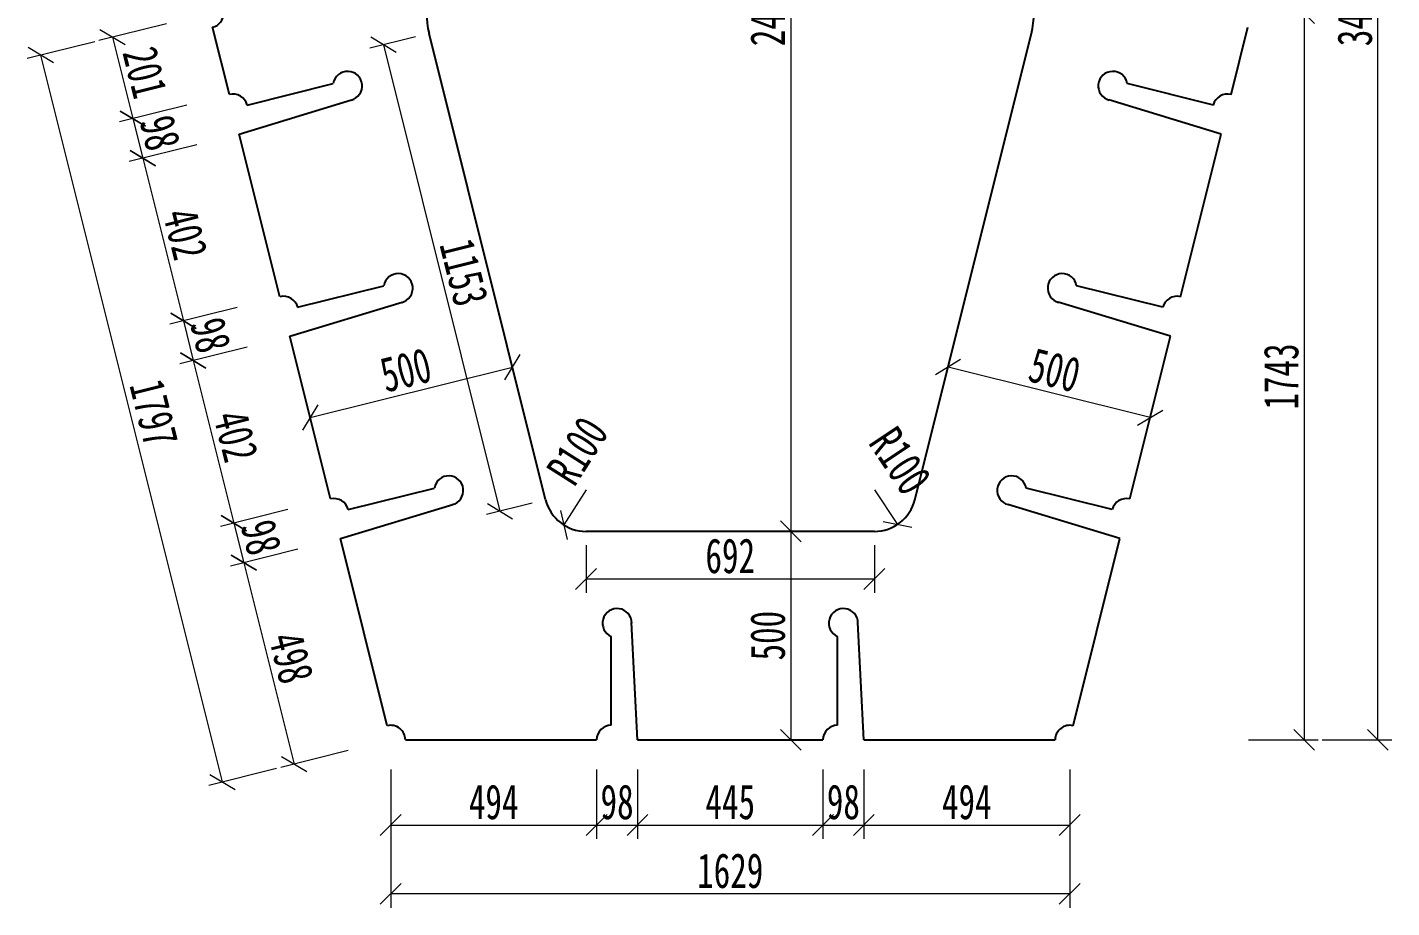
# Model space of a CAD drawing. Header units: millimetres. Extents: x -450182 to -147179, y 306993 to 695793.
# Drawn here: x -171378 to -168106, y 352147 to 354258 of the extents above; entities that cross this region are included whole.
import ezdxf

# ---------------------------------------------------------------- set-up
doc = ezdxf.new("R2010")
doc.units = ezdxf.units.MM
doc.header["$PDMODE"] = 34
doc.layers.get('Defpoints').update_dxf_attribs({"color": 8})
doc.layers.add('标注', color=4, linetype='Continuous', lineweight=13)
doc.layers.add('钢板粗线', color=1, linetype='Continuous', lineweight=25)
doc.styles.add('111', font='仿宋_GB2312.ttf', dxfattribs={"width": 0.7})
doc.dimstyles.new('200', dxfattribs={"dimscale": 0, "dimtxt": 2.5, "dimasz": 1.5, "dimexe": 1, "dimexo": 1, "dimgap": 0.4, "dimtad": 1, "dimdec": 0, "dimdsep": 46, "dimtxsty": '111', "dimblk": 'OBLIQUE', "dimcen": 0, "dimclrd": 256, "dimclre": 256, "dimclrt": 256, "dimadec": 1, "dimazin": 2, "dimtfac": 1, "dimtdec": 0, "dimtmove": 2, "dimatfit": 3, "dimfxl": 4, "dimfxlon": 1, "dimtolj": 1, "dimlwd": -1, "dimlwe": -1, "dimarcsym": 0})

# ---------------------------------------------------------------- blocks, each defined once
blk = doc.blocks.new('_Oblique')
at = {"color": 0, "linetype": 'ByBlock', "lineweight": -2}
blk.add_line((-0.5, -0.5), (0.5, 0.5), dxfattribs=at)
blk = doc.blocks.new('*D401')
at = {"layer": 'Defpoints', "color": 0, "transparency": 16777216}
for p in [(-168913, 356035.1), (-168138.9, 356035.1), (-168913, 352549.1)]:
    blk.add_point(p, dxfattribs=at)
at = {"layer": '标注', "transparency": 16777216}
for p, q in [((-168272.2, 356035.1), (-168105.6, 356035.1)), ((-168138.9, 352549.1), (-168138.9, 356035.1)), ((-168272.2, 352549.1), (-168105.6, 352549.1))]:
    blk.add_line(p, q, dxfattribs=at)
at = {"layer": '标注', "transparency": 16777216, "xscale": 49.99999999999993, "yscale": 49.99999999999993, "zscale": 49.99999999999993}
for p, rotation in [((-168138.9, 356035.1), 90), ((-168138.9, 352549.1), 270)]:
    blk.add_blockref('_Oblique', p, dxfattribs=dict(at, rotation=rotation))
at = {"layer": '标注', "transparency": 16777216, "insert": (-168193.9, 354292.1), "char_height": 83.33, "attachment_point": 5, "rotation": 90, "style": '111'}
blk.add_mtext('\\A1;3486', dxfattribs=at)
blk = doc.blocks.new('*D468')
at = {"layer": 'Defpoints', "color": 0, "transparency": 16777216}
for p in [(-170942.2, 354292.1), (-170893.5, 354097.1), (-171125.2, 354039.2)]:
    blk.add_point(p, dxfattribs=at)
at = {"layer": '标注', "transparency": 16777216}
for p, q in [((-171044.6, 354266.5), (-171206.3, 354226.1)), ((-171173.9, 354234.2), (-171125.2, 354039.2)), ((-170995.8, 354071.5), (-171157.5, 354031.1))]:
    blk.add_line(p, q, dxfattribs=at)
at = {"layer": '标注', "transparency": 16777216, "xscale": 49.99999999999993, "yscale": 49.99999999999993, "zscale": 49.99999999999993}
for p, rotation in [((-171173.9, 354234.2), 104.0362434679305), ((-171125.2, 354039.2), 284.0362434679305)]:
    blk.add_blockref('_Oblique', p, dxfattribs=dict(at, rotation=rotation))
at = {"layer": '标注', "transparency": 16777216, "insert": (-171096.2, 354150), "char_height": 83.33, "attachment_point": 5, "rotation": 284.0362, "style": '111'}
blk.add_mtext('\\A1;201', dxfattribs=at)
blk = doc.blocks.new('*D469')
at = {"layer": 'Defpoints', "color": 0, "transparency": 16777216}
for p in [(-170893.5, 354097.1), (-170869.7, 354002), (-171101.4, 353944.1)]:
    blk.add_point(p, dxfattribs=at)
at = {"layer": '标注', "transparency": 16777216}
for p, q in [((-170995.8, 354071.5), (-171157.5, 354031.1)), ((-171125.2, 354039.2), (-171101.4, 353944.1)), ((-170972, 353976.5), (-171133.7, 353936))]:
    blk.add_line(p, q, dxfattribs=at)
at = {"layer": '标注', "transparency": 16777216, "xscale": 49.99999999999993, "yscale": 49.99999999999993, "zscale": 49.99999999999993}
for p, rotation in [((-171125.2, 354039.2), 104.036243468174), ((-171101.4, 353944.1), 284.0362434681741)]:
    blk.add_blockref('_Oblique', p, dxfattribs=dict(at, rotation=rotation))
at = {"layer": '标注', "transparency": 16777216, "insert": (-171059.9, 354005), "char_height": 83.33, "attachment_point": 5, "rotation": 284.0362, "style": '111'}
blk.add_mtext('\\A1;98', dxfattribs=at)
blk = doc.blocks.new('*D470')
at = {"layer": 'Defpoints', "color": 0, "transparency": 16777216}
for p in [(-170869.7, 354002), (-170772.2, 353612.1), (-171003.9, 353554.1)]:
    blk.add_point(p, dxfattribs=at)
at = {"layer": '标注', "transparency": 16777216}
for p, q in [((-170972, 353976.5), (-171133.7, 353936)), ((-171101.4, 353944.1), (-171003.9, 353554.1)), ((-170874.5, 353586.5), (-171036.2, 353546))]:
    blk.add_line(p, q, dxfattribs=at)
at = {"layer": '标注', "transparency": 16777216, "xscale": 49.99999999999993, "yscale": 49.99999999999993, "zscale": 49.99999999999993}
for p, rotation in [((-171101.4, 353944.1), 104.0362434679285), ((-171003.9, 353554.1), 284.0362434679284)]:
    blk.add_blockref('_Oblique', p, dxfattribs=dict(at, rotation=rotation))
at = {"layer": '标注', "transparency": 16777216, "insert": (-170999.3, 353762.5), "char_height": 83.33, "attachment_point": 5, "rotation": 284.0362, "style": '111'}
blk.add_mtext('\\A1;402', dxfattribs=at)
blk = doc.blocks.new('*D471')
at = {"layer": 'Defpoints', "color": 0, "transparency": 16777216}
for p in [(-170772.2, 353612.1), (-170748.4, 353517), (-170980.1, 353459.1)]:
    blk.add_point(p, dxfattribs=at)
at = {"layer": '标注', "transparency": 16777216}
for p, q in [((-170874.5, 353586.5), (-171036.2, 353546)), ((-171003.9, 353554.1), (-170980.1, 353459.1)), ((-170850.8, 353491.4), (-171012.5, 353451))]:
    blk.add_line(p, q, dxfattribs=at)
at = {"layer": '标注', "transparency": 16777216, "xscale": 49.99999999999993, "yscale": 49.99999999999993, "zscale": 49.99999999999993}
for p, rotation in [((-171003.9, 353554.1), 104.036243468174), ((-170980.1, 353459.1), 284.0362434681741)]:
    blk.add_blockref('_Oblique', p, dxfattribs=dict(at, rotation=rotation))
at = {"layer": '标注', "transparency": 16777216, "insert": (-170938.7, 353519.9), "char_height": 83.33, "attachment_point": 5, "rotation": 284.0362, "style": '111'}
blk.add_mtext('\\A1;98', dxfattribs=at)
blk = doc.blocks.new('*D472')
at = {"layer": 'Defpoints', "color": 0, "transparency": 16777216}
for p in [(-170748.4, 353517), (-170650.9, 353127), (-170882.6, 353069.1)]:
    blk.add_point(p, dxfattribs=at)
at = {"layer": '标注', "transparency": 16777216}
for p, q in [((-170850.8, 353491.4), (-171012.5, 353451)), ((-170980.1, 353459.1), (-170882.6, 353069.1)), ((-170753.3, 353101.4), (-170915, 353061))]:
    blk.add_line(p, q, dxfattribs=at)
at = {"layer": '标注', "transparency": 16777216, "xscale": 49.99999999999993, "yscale": 49.99999999999993, "zscale": 49.99999999999993}
for p, rotation in [((-170980.1, 353459.1), 104.0362434679224), ((-170882.6, 353069.1), 284.0362434679225)]:
    blk.add_blockref('_Oblique', p, dxfattribs=dict(at, rotation=rotation))
at = {"layer": '标注', "transparency": 16777216, "insert": (-170878, 353277.4), "char_height": 83.33, "attachment_point": 5, "rotation": 284.0362, "style": '111'}
blk.add_mtext('\\A1;402', dxfattribs=at)
blk = doc.blocks.new('*D473')
at = {"layer": 'Defpoints', "color": 0, "transparency": 16777216}
for p in [(-170650.9, 353127), (-170627.2, 353031.9), (-170858.9, 352974)]:
    blk.add_point(p, dxfattribs=at)
at = {"layer": '标注', "transparency": 16777216}
for p, q in [((-170753.3, 353101.4), (-170915, 353061)), ((-170882.6, 353069.1), (-170858.9, 352974)), ((-170729.5, 353006.3), (-170891.2, 352965.9))]:
    blk.add_line(p, q, dxfattribs=at)
at = {"layer": '标注', "transparency": 16777216, "xscale": 49.99999999999993, "yscale": 49.99999999999993, "zscale": 49.99999999999993}
for p, rotation in [((-170882.6, 353069.1), 104.036243468174), ((-170858.9, 352974), 284.0362434681741)]:
    blk.add_blockref('_Oblique', p, dxfattribs=dict(at, rotation=rotation))
at = {"layer": '标注', "transparency": 16777216, "insert": (-170817.4, 353034.9), "char_height": 83.33, "attachment_point": 5, "rotation": 284.0362, "style": '111'}
blk.add_mtext('\\A1;98', dxfattribs=at)
blk = doc.blocks.new('*D474')
at = {"layer": 'Defpoints', "color": 0, "transparency": 16777216}
for p in [(-170627.2, 353031.9), (-170506.5, 352549.1), (-170738.2, 352491.2)]:
    blk.add_point(p, dxfattribs=at)
at = {"layer": '标注', "transparency": 16777216}
for p, q in [((-170729.5, 353006.3), (-170891.2, 352965.9)), ((-170858.9, 352974), (-170738.2, 352491.2)), ((-170608.8, 352523.5), (-170770.5, 352483.1))]:
    blk.add_line(p, q, dxfattribs=at)
at = {"layer": '标注', "transparency": 16777216, "xscale": 49.99999999999993, "yscale": 49.99999999999993, "zscale": 49.99999999999993}
for p, rotation in [((-170858.9, 352974), 104.0362434799382), ((-170738.2, 352491.2), 284.0362434799382)]:
    blk.add_blockref('_Oblique', p, dxfattribs=dict(at, rotation=rotation))
at = {"layer": '标注', "transparency": 16777216, "insert": (-170745.2, 352745.9), "char_height": 83.33, "attachment_point": 5, "rotation": 284.0362, "style": '111'}
blk.add_mtext('\\A1;498', dxfattribs=at)
blk = doc.blocks.new('*D475')
at = {"layer": 'Defpoints', "color": 0, "transparency": 16777216}
for p in [(-170942.2, 354292.1), (-171346, 354191.2), (-170506.5, 352549.1)]:
    blk.add_point(p, dxfattribs=at)
at = {"layer": '标注', "transparency": 16777216}
for p, q in [((-171216.6, 354223.5), (-171378.3, 354183.1)), ((-170910.2, 352448.2), (-171346, 354191.2)), ((-170780.9, 352480.5), (-170942.5, 352440.1))]:
    blk.add_line(p, q, dxfattribs=at)
at = {"layer": '标注', "transparency": 16777216, "xscale": 49.99999999999993, "yscale": 49.99999999999993, "zscale": 49.99999999999993}
for p, rotation in [((-171346, 354191.2), 104.0362434679278), ((-170910.2, 352448.2), 284.0362434679278)]:
    blk.add_blockref('_Oblique', p, dxfattribs=dict(at, rotation=rotation))
at = {"layer": '标注', "transparency": 16777216, "insert": (-171074.7, 353333), "char_height": 83.33, "attachment_point": 5, "rotation": 284.0362, "style": '111'}
blk.add_mtext('\\A1;1797', dxfattribs=at)
blk = doc.blocks.new('*D479')
at = {"layer": 'Defpoints', "color": 0, "transparency": 16777216}
for p in [(-170414.7, 354243.6), (-170244.5, 353097.5), (-170135, 353124.9)]:
    blk.add_point(p, dxfattribs=at)
at = {"layer": '标注', "transparency": 16777216}
for p, q in [((-170447.1, 354235.5), (-170556.5, 354208.2)), ((-170524.2, 354216.2), (-170244.5, 353097.5)), ((-170167.4, 353116.8), (-170276.8, 353089.4))]:
    blk.add_line(p, q, dxfattribs=at)
at = {"layer": '标注', "transparency": 16777216, "xscale": 49.99999999999993, "yscale": 49.99999999999993, "zscale": 49.99999999999993}
for p, rotation in [((-170524.2, 354216.2), 104.0362434679286), ((-170244.5, 353097.5), 284.0362434679286)]:
    blk.add_blockref('_Oblique', p, dxfattribs=dict(at, rotation=rotation))
at = {"layer": '标注', "transparency": 16777216, "insert": (-170331, 353670.2), "char_height": 83.33, "attachment_point": 5, "rotation": 284.0362, "style": '111'}
blk.add_mtext('\\A1;1153', dxfattribs=at)
blk = doc.blocks.new('*D480')
at = {"layer": 'Defpoints', "color": 0, "transparency": 16777216}
for p in [(-170038, 353049.1), (-169346.4, 353049.1), (-169346.4, 352935.1)]:
    blk.add_point(p, dxfattribs=at)
at = {"layer": '标注', "transparency": 16777216}
for p, q in [((-170038, 353015.8), (-170038, 352901.7)), ((-169346.4, 353015.8), (-169346.4, 352901.7)), ((-170038, 352935.1), (-169346.4, 352935.1))]:
    blk.add_line(p, q, dxfattribs=at)
at = {"layer": '标注', "transparency": 16777216, "xscale": 49.99999999999993, "yscale": 49.99999999999993, "zscale": 49.99999999999993, "rotation": 180}
blk.add_blockref('_Oblique', (-170038, 352935.1), dxfattribs=at)
at = {"layer": '标注', "transparency": 16777216, "xscale": 49.99999999999993, "yscale": 49.99999999999993, "zscale": 49.99999999999993}
blk.add_blockref('_Oblique', (-169346.4, 352935.1), dxfattribs=at)
at = {"layer": '标注', "transparency": 16777216, "insert": (-169692.2, 352990.1), "char_height": 83.33, "attachment_point": 5, "style": '111'}
blk.add_mtext('\\A1;692', dxfattribs=at)
blk = doc.blocks.new('*D481')
at = {"layer": 'Defpoints', "color": 0, "transparency": 16777216}
for p in [(-170506.5, 352549.1), (-170012.6, 352549.1), (-170012.6, 352345)]:
    blk.add_point(p, dxfattribs=at)
at = {"layer": '标注', "transparency": 16777216}
for p, q in [((-170506.5, 352478.3), (-170506.5, 352311.6)), ((-170012.6, 352478.3), (-170012.6, 352311.6)), ((-170506.5, 352345), (-170012.6, 352345))]:
    blk.add_line(p, q, dxfattribs=at)
at = {"layer": '标注', "transparency": 16777216, "xscale": 49.99999999999993, "yscale": 49.99999999999993, "zscale": 49.99999999999993, "rotation": 180}
blk.add_blockref('_Oblique', (-170506.5, 352345), dxfattribs=at)
at = {"layer": '标注', "transparency": 16777216, "xscale": 49.99999999999993, "yscale": 49.99999999999993, "zscale": 49.99999999999993}
blk.add_blockref('_Oblique', (-170012.6, 352345), dxfattribs=at)
at = {"layer": '标注', "transparency": 16777216, "insert": (-170259.6, 352400), "char_height": 83.33, "attachment_point": 5, "style": '111'}
blk.add_mtext('\\A1;494', dxfattribs=at)
blk = doc.blocks.new('*D482')
at = {"layer": 'Defpoints', "color": 0, "transparency": 16777216}
for p in [(-170012.6, 352549.1), (-169914.6, 352549.1), (-169914.6, 352345)]:
    blk.add_point(p, dxfattribs=at)
at = {"layer": '标注', "transparency": 16777216}
for p, q in [((-170012.6, 352478.3), (-170012.6, 352311.6)), ((-169914.6, 352478.3), (-169914.6, 352311.6)), ((-170012.6, 352345), (-169914.6, 352345))]:
    blk.add_line(p, q, dxfattribs=at)
at = {"layer": '标注', "transparency": 16777216, "xscale": 49.99999999999993, "yscale": 49.99999999999993, "zscale": 49.99999999999993, "rotation": 180}
blk.add_blockref('_Oblique', (-170012.6, 352345), dxfattribs=at)
at = {"layer": '标注', "transparency": 16777216, "xscale": 49.99999999999993, "yscale": 49.99999999999993, "zscale": 49.99999999999993}
blk.add_blockref('_Oblique', (-169914.6, 352345), dxfattribs=at)
at = {"layer": '标注', "transparency": 16777216, "insert": (-169963.6, 352400), "char_height": 83.33, "attachment_point": 5, "style": '111'}
blk.add_mtext('\\A1;98', dxfattribs=at)
blk = doc.blocks.new('*D483')
at = {"layer": 'Defpoints', "color": 0, "transparency": 16777216}
for p in [(-169914.6, 352549.1), (-169469.8, 352549.1), (-169469.8, 352345)]:
    blk.add_point(p, dxfattribs=at)
at = {"layer": '标注', "transparency": 16777216}
for p, q in [((-169914.6, 352478.3), (-169914.6, 352311.6)), ((-169469.8, 352478.3), (-169469.8, 352311.6)), ((-169914.6, 352345), (-169469.8, 352345))]:
    blk.add_line(p, q, dxfattribs=at)
at = {"layer": '标注', "transparency": 16777216, "xscale": 49.99999999999993, "yscale": 49.99999999999993, "zscale": 49.99999999999993, "rotation": 180}
blk.add_blockref('_Oblique', (-169914.6, 352345), dxfattribs=at)
at = {"layer": '标注', "transparency": 16777216, "xscale": 49.99999999999993, "yscale": 49.99999999999993, "zscale": 49.99999999999993}
blk.add_blockref('_Oblique', (-169469.8, 352345), dxfattribs=at)
at = {"layer": '标注', "transparency": 16777216, "insert": (-169692.2, 352400), "char_height": 83.33, "attachment_point": 5, "style": '111'}
blk.add_mtext('\\A1;445', dxfattribs=at)
blk = doc.blocks.new('*D484')
at = {"layer": 'Defpoints', "color": 0, "transparency": 16777216}
for p in [(-169469.8, 352549.1), (-169371.8, 352549.1), (-169371.8, 352345)]:
    blk.add_point(p, dxfattribs=at)
at = {"layer": '标注', "transparency": 16777216}
for p, q in [((-169469.8, 352478.3), (-169469.8, 352311.6)), ((-169371.8, 352478.3), (-169371.8, 352311.6)), ((-169469.8, 352345), (-169371.8, 352345))]:
    blk.add_line(p, q, dxfattribs=at)
at = {"layer": '标注', "transparency": 16777216, "xscale": 49.99999999999993, "yscale": 49.99999999999993, "zscale": 49.99999999999993, "rotation": 180}
blk.add_blockref('_Oblique', (-169469.8, 352345), dxfattribs=at)
at = {"layer": '标注', "transparency": 16777216, "xscale": 49.99999999999993, "yscale": 49.99999999999993, "zscale": 49.99999999999993}
blk.add_blockref('_Oblique', (-169371.8, 352345), dxfattribs=at)
at = {"layer": '标注', "transparency": 16777216, "insert": (-169420.8, 352400), "char_height": 83.33, "attachment_point": 5, "style": '111'}
blk.add_mtext('\\A1;98', dxfattribs=at)
blk = doc.blocks.new('*D485')
at = {"layer": 'Defpoints', "color": 0, "transparency": 16777216}
for p in [(-169371.8, 352549.1), (-168878, 352549.1), (-168878, 352345)]:
    blk.add_point(p, dxfattribs=at)
at = {"layer": '标注', "transparency": 16777216}
for p, q in [((-169371.8, 352478.3), (-169371.8, 352311.6)), ((-168878, 352478.3), (-168878, 352311.6)), ((-169371.8, 352345), (-168878, 352345))]:
    blk.add_line(p, q, dxfattribs=at)
at = {"layer": '标注', "transparency": 16777216, "xscale": 49.99999999999993, "yscale": 49.99999999999993, "zscale": 49.99999999999993, "rotation": 180}
blk.add_blockref('_Oblique', (-169371.8, 352345), dxfattribs=at)
at = {"layer": '标注', "transparency": 16777216, "xscale": 49.99999999999993, "yscale": 49.99999999999993, "zscale": 49.99999999999993}
blk.add_blockref('_Oblique', (-168878, 352345), dxfattribs=at)
at = {"layer": '标注', "transparency": 16777216, "insert": (-169124.9, 352400), "char_height": 83.33, "attachment_point": 5, "style": '111'}
blk.add_mtext('\\A1;494', dxfattribs=at)
blk = doc.blocks.new('*D486')
at = {"layer": 'Defpoints', "color": 0, "transparency": 16777216}
for p in [(-170506.5, 352549.1), (-168878, 352549.1), (-170506.5, 352180)]:
    blk.add_point(p, dxfattribs=at)
at = {"layer": '标注', "transparency": 16777216}
for p, q in [((-170506.5, 352313.3), (-170506.5, 352146.7)), ((-168878, 352313.3), (-168878, 352146.7)), ((-168878, 352180), (-170506.5, 352180))]:
    blk.add_line(p, q, dxfattribs=at)
at = {"layer": '标注', "transparency": 16777216, "xscale": 49.99999999999993, "yscale": 49.99999999999993, "zscale": 49.99999999999993, "rotation": 180}
blk.add_blockref('_Oblique', (-170506.5, 352180), dxfattribs=at)
at = {"layer": '标注', "transparency": 16777216, "xscale": 49.99999999999993, "yscale": 49.99999999999993, "zscale": 49.99999999999993}
blk.add_blockref('_Oblique', (-168878, 352180), dxfattribs=at)
at = {"layer": '标注', "transparency": 16777216, "insert": (-169692.2, 352235), "char_height": 83.33, "attachment_point": 5, "style": '111'}
blk.add_mtext('\\A1;1629', dxfattribs=at)
blk = doc.blocks.new('*D490')
at = {"layer": 'Defpoints', "color": 0, "transparency": 16777216}
for p in [(-170214.6, 353443.2), (-170214.6, 353443.2), (-170699.7, 353322)]:
    blk.add_point(p, dxfattribs=at)
at = {"layer": '标注', "transparency": 16777216}
for p, q in [((-170699.7, 353322), (-170214.6, 353443.2)), ((-170214.6, 353443.2), (-170206.5, 353410.9)), ((-170699.7, 353322), (-170691.6, 353289.6))]:
    blk.add_line(p, q, dxfattribs=at)
at = {"layer": '标注', "transparency": 16777216, "xscale": 49.99999999999993, "yscale": 49.99999999999993, "zscale": 49.99999999999993}
for p, rotation in [((-170214.6, 353443.2), 14.03624346793133), ((-170699.7, 353322), 194.0362434679313)]:
    blk.add_blockref('_Oblique', p, dxfattribs=dict(at, rotation=rotation))
at = {"layer": '标注', "transparency": 16777216, "insert": (-170470.5, 353436), "char_height": 83.33, "attachment_point": 5, "rotation": 14.0362, "style": '111'}
blk.add_mtext('\\A1;500', dxfattribs=at)
blk = doc.blocks.new('*D491')
at = {"layer": 'Defpoints', "color": 0, "transparency": 16777216}
for p in [(-169169.8, 353443.2), (-169169.8, 353443.2), (-168684.8, 353322)]:
    blk.add_point(p, dxfattribs=at)
at = {"layer": '标注', "transparency": 16777216}
for p, q in [((-169169.8, 353443.2), (-169161.8, 353475.6)), ((-168684.8, 353322), (-169169.8, 353443.2)), ((-168684.8, 353322), (-168676.7, 353354.3))]:
    blk.add_line(p, q, dxfattribs=at)
at = {"layer": '标注', "transparency": 16777216, "xscale": 49.99999999999993, "yscale": 49.99999999999993, "zscale": 49.99999999999993}
for p, rotation in [((-169169.8, 353443.2), 165.9637565320727), ((-168684.8, 353322), 345.9637565320728)]:
    blk.add_blockref('_Oblique', p, dxfattribs=dict(at, rotation=rotation))
at = {"layer": '标注', "transparency": 16777216, "insert": (-168914, 353436), "char_height": 83.33, "attachment_point": 5, "rotation": 345.9638, "style": '111'}
blk.add_mtext('\\A1;500', dxfattribs=at)
blk = doc.blocks.new('*D498')
at = {"layer": 'Defpoints', "color": 0, "transparency": 16777216}
for p in [(-168450.7, 356665.9), (-170942.2, 354292.1), (-168450.7, 354258.2)]:
    blk.add_point(p, dxfattribs=at)
at = {"layer": '标注', "transparency": 16777216}
for p, q in [((-170942.2, 356532.6), (-170942.2, 356699.2)), ((-168450.7, 356532.6), (-168450.7, 356699.2)), ((-170942.2, 356665.9), (-168450.7, 356665.9))]:
    blk.add_line(p, q, dxfattribs=at)
at = {"layer": '标注', "transparency": 16777216, "xscale": 49.99999999999993, "yscale": 49.99999999999993, "zscale": 49.99999999999993, "rotation": 180}
blk.add_blockref('_Oblique', (-170942.2, 356665.9), dxfattribs=at)
at = {"layer": '标注', "transparency": 16777216, "xscale": 49.99999999999993, "yscale": 49.99999999999993, "zscale": 49.99999999999993}
blk.add_blockref('_Oblique', (-168450.7, 356665.9), dxfattribs=at)
at = {"layer": '标注', "transparency": 16777216, "insert": (-169696.5, 356720.9), "char_height": 83.33, "attachment_point": 5, "style": '111'}
blk.add_mtext('\\A1;2492', dxfattribs=at)
blk = doc.blocks.new('*D578')
at = {"layer": 'Defpoints', "color": 0, "transparency": 16777216}
for p in [(-169346.4, 353149.1), (-169290.9, 353066)]:
    blk.add_point(p, dxfattribs=at)
at = {"layer": '标注', "transparency": 16777216}
blk.add_line((-169346.4, 353149.1), (-169290.9, 353066), dxfattribs=at)
at = {"layer": '标注', "transparency": 16777216, "xscale": 49.99999999999993, "yscale": 49.99999999999993, "zscale": 49.99999999999993, "rotation": 303.7417764251218}
blk.add_blockref('_Oblique', (-169290.9, 353066), dxfattribs=at)
at = {"layer": '标注', "transparency": 16777216, "insert": (-169284.6, 353218.3), "char_height": 83.33, "attachment_point": 5, "rotation": 303.7418, "style": '111'}
blk.add_mtext('\\A1;R100', dxfattribs=at)
blk = doc.blocks.new('*D579')
at = {"layer": 'Defpoints', "color": 0, "transparency": 16777216}
for p in [(-170038, 353149.1), (-170091.5, 353064.6)]:
    blk.add_point(p, dxfattribs=at)
at = {"layer": '标注', "transparency": 16777216}
blk.add_line((-170038, 353149.1), (-170091.5, 353064.6), dxfattribs=at)
at = {"layer": '标注', "transparency": 16777216, "xscale": 49.99999999999993, "yscale": 49.99999999999993, "zscale": 49.99999999999993, "rotation": 237.6951427656842}
blk.add_blockref('_Oblique', (-170091.5, 353064.6), dxfattribs=at)
at = {"layer": '标注', "transparency": 16777216, "insert": (-170058.3, 353242.3), "char_height": 83.33, "attachment_point": 5, "rotation": 57.6951, "style": '111'}
blk.add_mtext('\\A1;R100', dxfattribs=at)
blk = doc.blocks.new('*D613')
at = {"layer": 'Defpoints', "color": 0, "transparency": 16777216}
for p in [(-169615.1, 353049.1), (-169615.1, 352549.1), (-169547, 352549.1)]:
    blk.add_point(p, dxfattribs=at)
at = {"layer": '标注', "transparency": 16777216}
for p, q in [((-169581.8, 353049.1), (-169513.7, 353049.1)), ((-169547, 353049.1), (-169547, 352549.1)), ((-169581.8, 352549.1), (-169513.7, 352549.1))]:
    blk.add_line(p, q, dxfattribs=at)
at = {"layer": '标注', "transparency": 16777216, "xscale": 49.99999999999993, "yscale": 49.99999999999993, "zscale": 49.99999999999993}
for p, rotation in [((-169547, 353049.1), 90), ((-169547, 352549.1), 270)]:
    blk.add_blockref('_Oblique', p, dxfattribs=dict(at, rotation=rotation))
at = {"layer": '标注', "transparency": 16777216, "insert": (-169602, 352799.1), "char_height": 83.33, "attachment_point": 5, "rotation": 90, "style": '111'}
blk.add_mtext('\\A1;500', dxfattribs=at)
blk = doc.blocks.new('*D1251')
at = {"layer": 'Defpoints', "color": 0, "transparency": 16777216}
for p in [(-169802.5, 355535.1), (-169802.5, 353049.1), (-169547, 353049.1)]:
    blk.add_point(p, dxfattribs=at)
at = {"layer": '标注', "transparency": 16777216}
for p, q in [((-169680.4, 355535.1), (-169513.7, 355535.1)), ((-169547, 355535.1), (-169547, 353049.1)), ((-169680.4, 353049.1), (-169513.7, 353049.1))]:
    blk.add_line(p, q, dxfattribs=at)
at = {"layer": '标注', "transparency": 16777216, "xscale": 49.99999999999994, "yscale": 49.99999999999994, "zscale": 49.99999999999994}
for p, rotation in [((-169547, 355535.1), 90), ((-169547, 353049.1), 270)]:
    blk.add_blockref('_Oblique', p, dxfattribs=dict(at, rotation=rotation))
at = {"layer": '标注', "transparency": 16777216, "insert": (-169602, 354292.1), "char_height": 83.33, "attachment_point": 5, "rotation": 90, "style": '111'}
blk.add_mtext('\\A1;2486', dxfattribs=at)
blk = doc.blocks.new('*D1253')
at = {"layer": 'Defpoints', "color": 0, "transparency": 16777216}
for p in [(-168442.2, 354292.1), (-169142.4, 352549.1), (-168315.5, 352549.1)]:
    blk.add_point(p, dxfattribs=at)
at = {"layer": '标注', "transparency": 16777216}
for p, q in [((-168408.9, 354292.1), (-168282.2, 354292.1)), ((-168315.5, 354292.1), (-168315.5, 352549.1)), ((-168448.8, 352549.1), (-168282.2, 352549.1))]:
    blk.add_line(p, q, dxfattribs=at)
at = {"layer": '标注', "transparency": 16777216, "xscale": 49.99999999999994, "yscale": 49.99999999999994, "zscale": 49.99999999999994}
for p, rotation in [((-168315.5, 354292.1), 90), ((-168315.5, 352549.1), 270)]:
    blk.add_blockref('_Oblique', p, dxfattribs=dict(at, rotation=rotation))
at = {"layer": '标注', "transparency": 16777216, "insert": (-168370.5, 353420.6), "char_height": 83.33, "attachment_point": 5, "rotation": 90, "style": '111'}
blk.add_mtext('\\A1;1743', dxfattribs=at)

msp = doc.modelspace()

# ---------------------------------------------------------------- linework, layer by layer
at = {"layer": '钢板粗线'}
for p, q in [((-170893.5, 354097.1), (-170933.7, 354258.2)), ((-170135, 353124.9), (-170414.7, 354243.6)), ((-169249.4, 353124.9), (-168969.7, 354243.6)), ((-168491, 354097.1), (-168450.7, 354258.2)), ((-170851, 354071.7), (-170644.5, 354123.3)), ((-168533.4, 354071.7), (-168740, 354123.3)), ((-170869.7, 354002), (-170600.3, 354083.9)), ((-168514.7, 354002), (-168784.2, 354083.9)), ((-170772.2, 353612.1), (-170869.7, 354002)), ((-168612.2, 353612.1), (-168514.7, 354002)), ((-170729.8, 353586.6), (-170523.2, 353638.2)), ((-168654.7, 353586.6), (-168861.3, 353638.2)), ((-170748.4, 353517), (-170479, 353598.8)), ((-168636, 353517), (-168905.5, 353598.8)), ((-170650.9, 353127), (-170748.4, 353517)), ((-168733.5, 353127), (-168636, 353517)), ((-170608.5, 353101.5), (-170401.9, 353153.2)), ((-168776, 353101.5), (-168982.5, 353153.2)), ((-170627.2, 353031.9), (-170357.7, 353113.7)), ((-168757.3, 353031.9), (-169026.7, 353113.7)), ((-170515, 352583.1), (-170627.2, 353031.9)), ((-169346.4, 353049.1), (-170038, 353049.1)), ((-168869.5, 352583.1), (-168757.3, 353031.9)), ((-169914.6, 352549.1), (-169928.7, 352830.4)), ((-169371.8, 352549.1), (-169385.8, 352830.4)), ((-169977.6, 352584.1), (-169977.6, 352797)), ((-169434.8, 352584.1), (-169434.8, 352797)), ((-170471.5, 352549.1), (-170012.6, 352549.1)), ((-169914.6, 352549.1), (-169469.8, 352549.1)), ((-169371.8, 352549.1), (-168913, 352549.1))]:
    msp.add_line(p, q, dxfattribs=at)
for centre, radius, start, end in [((-170220.7, 354292.1), 200, 165.9638, 194.0362), ((-169163.8, 354292.1), 200, 345.9638, 14.0362), ((-170942.2, 354292.1), 35, 284.0362, 75.9638), ((-170610, 354117.5), 35, 284.0362, 170.4581), ((-168774.5, 354117.5), 35, 9.5419, 255.9638), ((-170885, 354063.2), 35, 14.0362, 104.0362), ((-168499.5, 354063.2), 35, 75.9638, 165.9638), ((-170488.7, 353632.4), 35, 284.0362, 170.4581), ((-168895.8, 353632.4), 35, 9.5419, 255.9638), ((-170763.7, 353578.1), 35, 14.0362, 104.0362), ((-168620.7, 353578.1), 35, 75.9638, 165.9638), ((-170367.4, 353147.4), 35, 284.0362, 170.4581), ((-169017, 353147.4), 35, 9.5419, 255.9638), ((-170642.5, 353093), 35, 14.0362, 104.0362), ((-168742, 353093), 35, 75.9638, 165.9638), ((-170038, 353149.1), 100, 194.0362, 270), ((-169346.4, 353149.1), 100, 270, 345.9638), ((-169963.6, 352829.1), 35, 0, 246.4218), ((-169420.8, 352829.1), 35, 0, 246.4218), ((-170506.5, 352549.1), 35, 0, 104.0362), ((-169977.6, 352549.1), 35, 90, 180), ((-169434.8, 352549.1), 35, 90, 180), ((-168878, 352549.1), 35, 75.9638, 180)]:
    msp.add_arc(centre, radius, start, end, dxfattribs=at)

# ---------------------------------------------------------------- dimensions: what is measured, and where the dimension line sits
at = {"layer": '标注'}
dim = msp.add_linear_dim(base=(-168450.7194, 356665.8884), p1=(-170942.2307, 354292.1214), p2=(-168450.7194, 354258.1664), dimstyle='200', override={"dimscale": 33.333333, "dimarcsym": 1}, dxfattribs=at)
dim.commit()
dim.dimension.update_dxf_attribs({"geometry": '*D498', "text_midpoint": (-169696.4751, 356720.8884)})
for base, p1, p2, picture, middle in [((-168138.9, 356035.1), (-168913, 352549.1), (-168913, 356035.1), '*D401', (-168193.9, 354292.1)), ((-169547, 353049.1), (-169802.5, 355535.1), (-169802.5, 353049.1), '*D1251', (-169602, 354292.1)), ((-168315.5, 352549.1), (-168442.2, 354292.1), (-169142.4, 352549.1), '*D1253', (-168370.5, 353420.6)), ((-169547, 352549.1), (-169615.1, 353049.1), (-169615.1, 352549.1), '*D613', (-169602, 352799.1))]:
    dim = msp.add_linear_dim(base=base, p1=p1, p2=p2, angle=90, dimstyle='200', override={"dimscale": 33.333333, "dimarcsym": 1}, dxfattribs=at)
    dim.commit()
    dim.dimension.update_dxf_attribs({"geometry": picture, "text_midpoint": middle})
for p1, p2, distance, picture, middle in [((-170506.5, 352549.1), (-170942.2, 354292.1), 416.2, '*D475', (-171074.7, 353333)), ((-170942.2, 354292.1), (-170893.5, 354097.1), -238.8, '*D468', (-171096.2, 354150)), ((-170414.7, 354243.6), (-170135, 353124.9), -112.8, '*D479', (-170331, 353670.2)), ((-170893.5, 354097.1), (-170869.7, 354002), -238.8, '*D469', (-171059.9, 354005)), ((-170869.7, 354002), (-170772.2, 353612.1), -238.8, '*D470', (-170999.3, 353762.5)), ((-170772.2, 353612.1), (-170748.4, 353517), -238.8, '*D471', (-170938.7, 353519.9)), ((-170748.4, 353517), (-170650.9, 353127), -238.8, '*D472', (-170878, 353277.4)), ((-170699.7, 353322), (-170214.6, 353443.2), 0, '*D490', (-170470.5, 353436)), ((-168684.8, 353322), (-169169.8, 353443.2), 0, '*D491', (-168914, 353436)), ((-170650.9, 353127), (-170627.2, 353031.9), -238.8, '*D473', (-170817.4, 353034.9)), ((-170627.2, 353031.9), (-170506.5, 352549.1), -238.8, '*D474', (-170745.2, 352745.9)), ((-170038, 353049.1), (-169346.4, 353049.1), -114.1, '*D480', (-169692.2, 352990.1)), ((-170506.5, 352549.1), (-170012.6, 352549.1), -204.2, '*D481', (-170259.6, 352400)), ((-168877.9806931, 352549.121417), (-170506.4806931, 352549.121417), 369.1374841, '*D486', (-169692.2306931, 352234.9839329)), ((-170012.6, 352549.1), (-169914.6, 352549.1), -204.2, '*D482', (-169963.6, 352400)), ((-169914.6, 352549.1), (-169469.8, 352549.1), -204.2, '*D483', (-169692.2, 352400)), ((-169469.8, 352549.1), (-169371.8, 352549.1), -204.2, '*D484', (-169420.8, 352400)), ((-169371.8, 352549.1), (-168878, 352549.1), -204.2, '*D485', (-169124.9, 352400))]:
    dim = msp.add_aligned_dim(p1=p1, p2=p2, distance=distance, dimstyle='200', override={"dimscale": 33.333333, "dimarcsym": 1}, dxfattribs=at)
    dim.commit()
    dim.dimension.update_dxf_attribs({"geometry": picture, "text_midpoint": middle})
for center, mpoint, picture, middle in [((-170038, 353149.1), (-170091.5, 353064.6), '*D579', (-170058.3, 353242.3)), ((-169346.4, 353149.1), (-169290.9, 353066), '*D578', (-169284.6, 353218.3))]:
    dim = msp.add_radius_dim(center=center, mpoint=mpoint, dimstyle='200', override={"dimscale": 33.333333, "dimarcsym": 1}, dxfattribs=at)
    dim.commit()
    dim.dimension.update_dxf_attribs({"geometry": picture, "text_midpoint": middle, "dimtype": 164})

doc.saveas('drawing.dxf')
